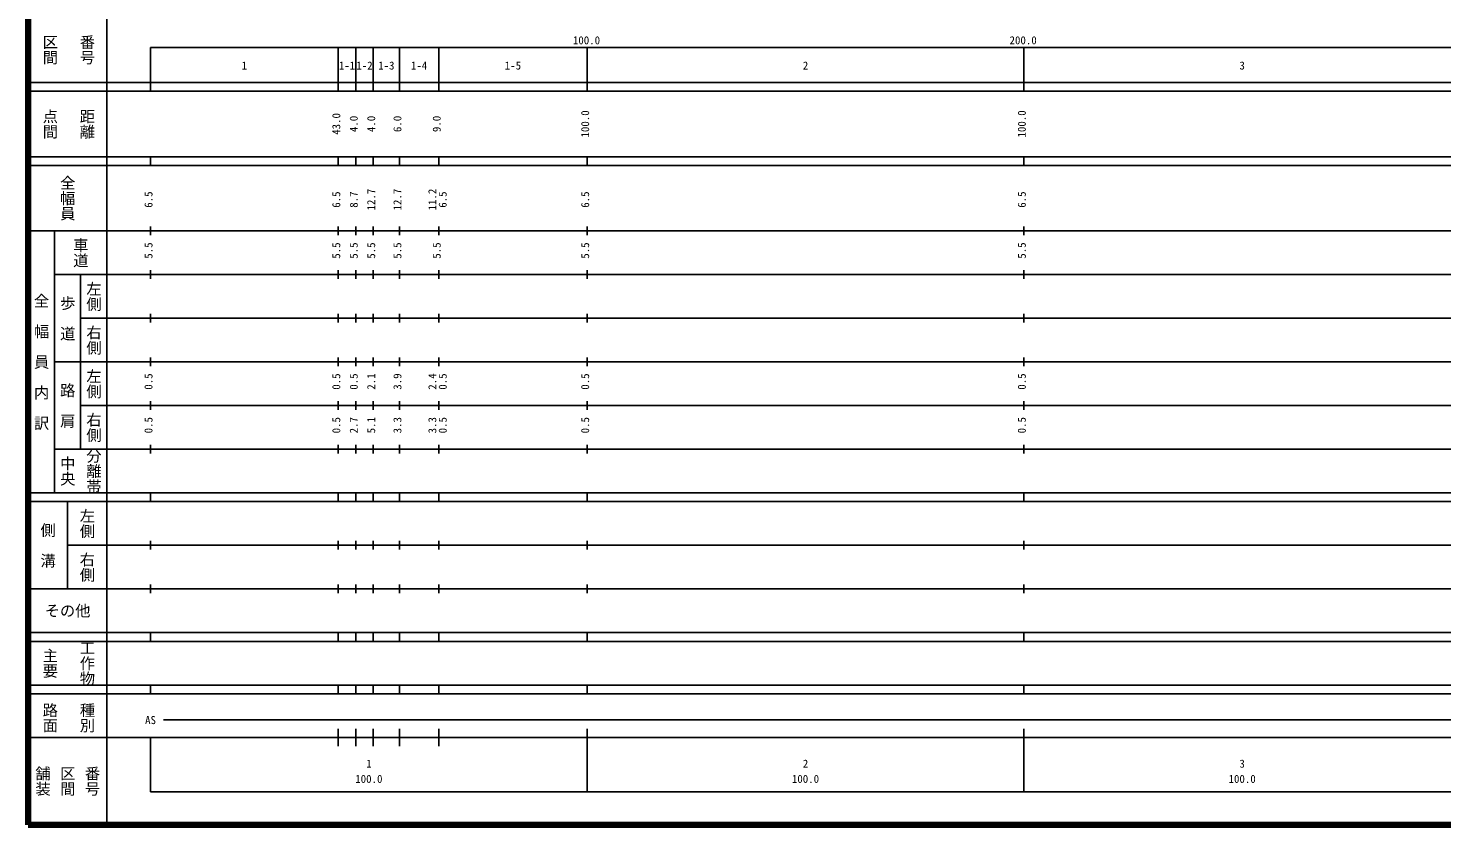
# Model space of a CAD drawing. Units: millimetres on the paper, enlarged 1000 times. Extents: x 40000 to 680000, y 20000 to 380000.
# Drawn here: x 40000 to 363711, y 20000 to 202409 of the extents above; entities that cross this region are included whole.
import ezdxf
from ezdxf.enums import TextEntityAlignment as Align

# ---------------------------------------------------------------- set-up
doc = ezdxf.new("R2010")
doc.units = ezdxf.units.MM
doc.header["$LTSCALE"] = 1000
doc.layers.add('M-TTL', color=2, linetype='Continuous', lineweight=140)
doc.layers.add('M-TTL-BAND', color=7, linetype='Continuous', lineweight=25)
doc.styles.add('@ＭＳ ゴシック', font='')
doc.styles.add('ＭＳ ゴシック', font='')
doc.styles.get('@ＭＳ ゴシック').set_extended_font_data('@MS Gothic')
doc.styles.get('ＭＳ ゴシック').set_extended_font_data('MS Gothic')

msp = doc.modelspace()

# ---------------------------------------------------------------- linework, layer by layer
at = {"layer": 'M-TTL'}
for p, q in [((40000, 380000), (40000, 20000)), ((40000, 20000), (680000, 20000))]:
    msp.add_line(p, q, dxfattribs=at)
at = {"layer": 'M-TTL-BAND'}
for p, q in [((58000, 370000), (58000, 20000)), ((68000, 198000), (579000, 198000)), ((68000, 198000), (68000, 188000)), ((111000, 188000), (111000, 198000)), ((115000, 188000), (115000, 198000)), ((119000, 188000), (119000, 198000)), ((125000, 188000), (125000, 198000)), ((134000, 188000), (134000, 198000)), ((168000, 188000), (168000, 198000)), ((268000, 188000), (268000, 198000)), ((40000, 190000), (579000, 190000)), ((40000, 188000), (579000, 188000)), ((40000, 173000), (579000, 173000)), ((68000, 171000), (68000, 173000)), ((111000, 171000), (111000, 173000)), ((115000, 171000), (115000, 173000)), ((119000, 171000), (119000, 173000)), ((125000, 171000), (125000, 173000)), ((134000, 171000), (134000, 173000)), ((168000, 171000), (168000, 173000)), ((268000, 171000), (268000, 173000)), ((40000, 171000), (579000, 171000)), ((40000, 156000), (579000, 156000)), ((46000, 96000), (46000, 156000)), ((68000, 155000), (68000, 157000)), ((111000, 155000), (111000, 157000)), ((115000, 155000), (115000, 157000)), ((119000, 155000), (119000, 157000)), ((125000, 155000), (125000, 157000)), ((134000, 155000), (134000, 157000)), ((168000, 155000), (168000, 157000)), ((268000, 155000), (268000, 157000)), ((46000, 146000), (579000, 146000)), ((52000, 146000), (52000, 106000)), ((68000, 145000), (68000, 147000)), ((111000, 145000), (111000, 147000)), ((115000, 145000), (115000, 147000)), ((119000, 145000), (119000, 147000)), ((125000, 145000), (125000, 147000)), ((134000, 145000), (134000, 147000)), ((168000, 145000), (168000, 147000)), ((268000, 145000), (268000, 147000)), ((52000, 136000), (579000, 136000)), ((68000, 135000), (68000, 137000)), ((111000, 135000), (111000, 137000)), ((115000, 135000), (115000, 137000)), ((119000, 135000), (119000, 137000)), ((125000, 135000), (125000, 137000)), ((134000, 135000), (134000, 137000)), ((168000, 135000), (168000, 137000)), ((268000, 135000), (268000, 137000)), ((68000, 125000), (68000, 127000)), ((111000, 125000), (111000, 127000)), ((115000, 125000), (115000, 127000)), ((119000, 125000), (119000, 127000)), ((125000, 125000), (125000, 127000)), ((134000, 125000), (134000, 127000)), ((168000, 125000), (168000, 127000)), ((268000, 125000), (268000, 127000)), ((46000, 126000), (579000, 126000)), ((68000, 115000), (68000, 117000)), ((111000, 115000), (111000, 117000)), ((115000, 115000), (115000, 117000)), ((119000, 115000), (119000, 117000)), ((125000, 115000), (125000, 117000)), ((134000, 115000), (134000, 117000)), ((168000, 115000), (168000, 117000)), ((268000, 115000), (268000, 117000)), ((52000, 116000), (579000, 116000)), ((68000, 105000), (68000, 107000)), ((111000, 105000), (111000, 107000)), ((115000, 105000), (115000, 107000)), ((119000, 105000), (119000, 107000)), ((125000, 105000), (125000, 107000)), ((134000, 105000), (134000, 107000)), ((168000, 105000), (168000, 107000)), ((268000, 105000), (268000, 107000)), ((46000, 106000), (579000, 106000)), ((40000, 96000), (579000, 96000)), ((40000, 94000), (579000, 94000)), ((49000, 94000), (49000, 74000)), ((68000, 94000), (68000, 96000)), ((111000, 94000), (111000, 96000)), ((115000, 94000), (115000, 96000)), ((119000, 94000), (119000, 96000)), ((125000, 94000), (125000, 96000)), ((134000, 94000), (134000, 96000)), ((168000, 94000), (168000, 96000)), ((268000, 94000), (268000, 96000)), ((68000, 83000), (68000, 85000)), ((111000, 83000), (111000, 85000)), ((115000, 83000), (115000, 85000)), ((119000, 83000), (119000, 85000)), ((125000, 83000), (125000, 85000)), ((134000, 83000), (134000, 85000)), ((168000, 83000), (168000, 85000)), ((268000, 83000), (268000, 85000)), ((49000, 84000), (579000, 84000)), ((68000, 73000), (68000, 75000)), ((111000, 73000), (111000, 75000)), ((115000, 73000), (115000, 75000)), ((119000, 73000), (119000, 75000)), ((125000, 73000), (125000, 75000)), ((134000, 73000), (134000, 75000)), ((168000, 73000), (168000, 75000)), ((268000, 73000), (268000, 75000)), ((40000, 74000), (579000, 74000)), ((40000, 64000), (579000, 64000)), ((40000, 62000), (579000, 62000)), ((68000, 62000), (68000, 64000)), ((111000, 62000), (111000, 64000)), ((115000, 62000), (115000, 64000)), ((119000, 62000), (119000, 64000)), ((125000, 62000), (125000, 64000)), ((134000, 62000), (134000, 64000)), ((168000, 62000), (168000, 64000)), ((268000, 62000), (268000, 64000)), ((40000, 52000), (579000, 52000)), ((68000, 50000), (68000, 52000)), ((111000, 50000), (111000, 52000)), ((115000, 50000), (115000, 52000)), ((119000, 50000), (119000, 52000)), ((125000, 50000), (125000, 52000)), ((134000, 50000), (134000, 52000)), ((168000, 50000), (168000, 52000)), ((268000, 50000), (268000, 52000)), ((40000, 50000), (579000, 50000)), ((71000, 44000), (565000, 44000)), ((40000, 40000), (579000, 40000)), ((68000, 40000), (68000, 27500)), ((111000, 38000), (111000, 42000)), ((115000, 38000), (115000, 42000)), ((119000, 38000), (119000, 42000)), ((125000, 38000), (125000, 42000)), ((134000, 38000), (134000, 42000)), ((168000, 27500), (168000, 42000)), ((268000, 27500), (268000, 42000)), ((68000, 27500), (579000, 27500))]:
    msp.add_line(p, q, dxfattribs=at)

# ---------------------------------------------------------------- texts
at = {"layer": 'M-TTL-BAND', "style": '@ＭＳ ゴシック'}
for s, p in [('番号', (53500, 197500)), ('区間', (45000, 197500)), ('点間', (45000, 180500)), ('距離', (53500, 180500)), ('全幅員', (49000, 163500)), ('車道', (52000, 151000)), ('左側', (55000, 141000)), ('全\u3000幅\u3000員\u3000内\u3000訳', (43000, 126000)), ('歩\u3000道', (49000, 136000)), ('右側', (55000, 131000)), ('左側', (55000, 121000)), ('路\u3000肩', (49000, 116000)), ('右側', (55000, 111000)), ('中央', (49000, 101000)), ('分離帯', (55000, 101000)), ('左側', (53500, 89000)), ('側\u3000溝', (44500, 84000)), ('右側', (53500, 79000)), ('工作物', (53500, 57000)), ('主要', (45000, 57000)), ('路面', (45000, 44500)), ('種別', (53500, 44500)), ('舗装', (43333, 30000)), ('区間', (49000, 30000)), ('番号', (54667, 30000))]:
    msp.add_text(s, height=2566, rotation=270, dxfattribs=at).set_placement(p, align=Align.MIDDLE_CENTER)
at = {"layer": 'M-TTL-BAND', "style": 'ＭＳ ゴシック'}
for s, p in [('100.0', (167844, 198195)), ('200.0', (267844, 198195)), ('1', (89500, 192405)), ('1-1', (113000, 192405)), ('1-2', (117000, 192405)), ('1-3', (122000, 192405)), ('1-4', (129500, 192405)), ('1-5', (151000, 192405)), ('2', (218000, 192405)), ('3', (318000, 192405)), ('AS', (68000, 42500)), ('1', (118000, 32523)), ('1', (118000, 32523)), ('2', (218000, 32523)), ('3', (318000, 32523)), ('100.0', (118000, 29033)), ('100.0', (118000, 29033)), ('100.0', (218000, 29033)), ('100.0', (318000, 29033))]:
    msp.add_text(s, height=1833, dxfattribs=at).set_placement(p, align=Align.BOTTOM_CENTER)
for s, p in [('43.0', (112000, 180500)), ('4.0', (116000, 180500)), ('4.0', (120000, 180500)), ('6.0', (126000, 180500)), ('9.0', (135000, 180500)), ('100.0', (169000, 180500)), ('100.0', (269000, 180500)), ('12.7', (120000, 163174)), ('12.7', (126000, 163174)), ('11.2', (134000, 163174)), ('6.5', (69000, 163174)), ('6.5', (112000, 163174)), ('8.7', (116000, 163174)), ('6.5', (136370, 163174)), ('6.5', (169000, 163174)), ('6.5', (269000, 163174)), ('5.5', (69000, 151500)), ('5.5', (112000, 151500)), ('5.5', (116000, 151500)), ('5.5', (120000, 151500)), ('5.5', (126000, 151500)), ('5.5', (135000, 151500)), ('5.5', (169000, 151500)), ('5.5', (269000, 151500)), ('0.5', (69000, 121500)), ('0.5', (112000, 121500)), ('0.5', (116000, 121500)), ('2.1', (120000, 121500)), ('3.9', (126000, 121500)), ('2.4', (134000, 121500)), ('0.5', (136370, 121500)), ('0.5', (169000, 121500)), ('0.5', (269000, 121500)), ('0.5', (69000, 111500)), ('0.5', (112000, 111500)), ('2.7', (116000, 111500)), ('5.1', (120000, 111500)), ('3.3', (126000, 111500)), ('3.3', (134000, 111500)), ('0.5', (136370, 111500)), ('0.5', (169000, 111500)), ('0.5', (269000, 111500))]:
    msp.add_text(s, height=1833, rotation=90, dxfattribs=at).set_placement(p, align=Align.BOTTOM_CENTER)
msp.add_text('その他', height=2566, dxfattribs=at).set_placement((49000, 69000), align=Align.MIDDLE_CENTER)

doc.saveas('drawing.dxf')
